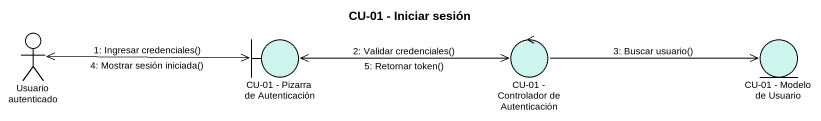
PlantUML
@startuml
title CU-01 - Iniciar sesión
actor "Usuario autenticado" as Usuario_autenticado
boundary "CU-01 - Pizarra de Autenticación" as CU_01_Pizarra_de #CDF5EE
control "CU-01 - Controlador de Autenticación" as CU_01_Controlador_de #CDF5EE
entity "CU-01 - Modelo de Usuario" as CU_01_Modelo_de_Usuario #CDF5EE
Usuario_autenticado -right-> CU_01_Pizarra_de : 1: Ingresar credenciales()
CU_01_Pizarra_de -left-> Usuario_autenticado : 4: Mostrar sesión iniciada()
CU_01_Pizarra_de -right-> CU_01_Controlador_de : 2: Validar credenciales()
CU_01_Controlador_de -left-> CU_01_Pizarra_de : 5: Retornar token()
CU_01_Controlador_de -right-> CU_01_Modelo_de_Usuario : 3: Buscar usuario()
@enduml
